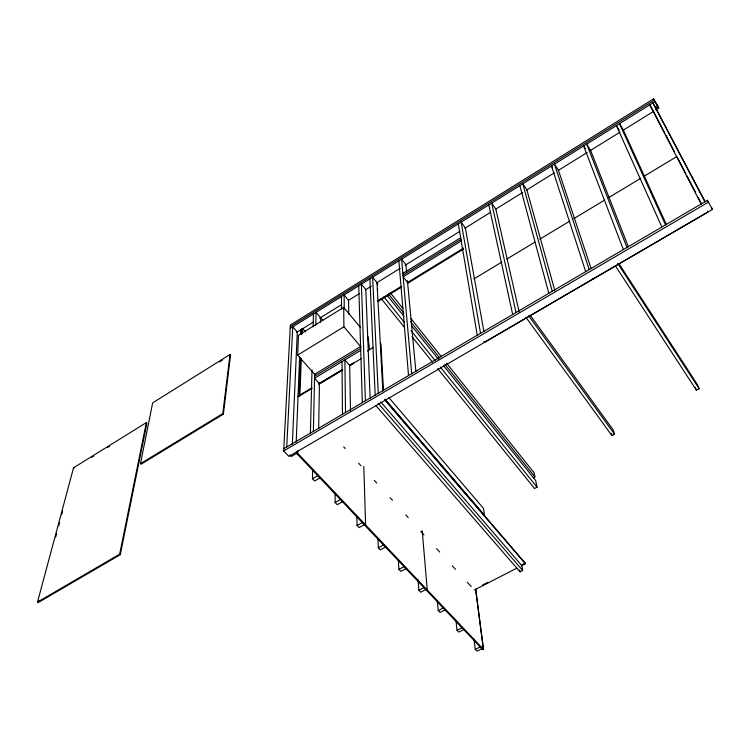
<?xml version="1.0" encoding="UTF-8"?>
<svg xmlns="http://www.w3.org/2000/svg" width="750" height="750" viewBox="0 0 750 750"><rect width="100%" height="100%" fill="white"/><g stroke="black" fill="none" stroke-linecap="round" stroke-linejoin="round"><path stroke-width="1.12" d="M318.675 428.756L319.444 383.137M320.475 322.312L320.55 317.634M313.369 431.344L314.653 374.184M315.759 325.191L316.05 312.356L322.828 320.297M320.419 477.684L314.616 480.994L312.459 478.734L312.666 469.453M310.387 433.097L312.009 370.031M313.116 326.822L313.444 313.978M475.725 589.266L483.497 649.369L482.794 649.716L296.887 453.684L296.981 451.35M299.128 396.478L300.637 357.947M301.556 334.594L301.781 328.753M483.497 649.369L297.656 453.234L297.75 450.9M299.859 396.038L301.294 358.688M302.278 333.009L302.456 328.341L305.531 331.866M296.194 442.059L299.644 356.766M300.534 334.584L300.722 329.906L302.016 331.388M315.122 374.784L297.638 355.116L298.481 335.316L343.697 307.378L360.591 327.628M292.322 444.281L297.3 332.034L292.753 326.841L286.734 446.972M711.506 207.553L712.5 209.438L288.919 456.412L283.678 450.928L290.363 325.041L653.606 98.841L658.078 106.762L656.081 108M223.378 414.159L222.806 413.578L229.997 354.516L152.662 402.863L140.475 463.669L141.056 464.213L223.378 414.159L230.522 355.078L229.997 354.516M120.281 554.7L146.897 423.141L146.353 422.616L73.566 467.766L37.5 602.091L38.138 602.597L120.281 554.7L119.653 554.156L146.353 422.616M38.138 602.597L38.747 600.337M55.669 537.122L56.578 533.738M58.697 525.834L59.597 522.45M61.716 514.547L62.625 511.163M219.619 361.894L222.591 360.038M290.278 326.737L654.328 100.209M290.184 328.434L655.059 101.588L653.606 98.841M655.35 106.622L657.347 105.384L658.809 108.15L655.828 109.997M91.809 457.284L93.778 456.066M107.55 447.525L109.519 446.306M296.447 332.559L313.641 321.909M319.603 318.216L341.494 304.669M348.45 300.356L359.391 293.578M365.363 289.884L371.334 286.181M376.303 283.106L400.181 268.322M405.15 265.238L459.862 231.356M464.841 228.272L490.697 212.259M495.675 209.175L522.534 192.544M526.509 190.078L554.363 172.828M558.337 170.372L587.184 152.503M590.175 150.656L620.016 132.169M622.997 130.322L653.831 111.225M402.863 273.422L460.669 237.741M403.012 275.1L460.941 239.372M461.222 241.003L403.163 276.788L407.597 282.441M377.213 301.088L401.147 286.397M407.137 282.722L463.566 248.081M377.719 301.706L401.644 287.025M407.634 283.35L463.472 249.094M297.638 355.116L343.912 326.784L343.697 307.378M140.475 463.669L222.806 413.578M314.653 374.259L360.6 346.537M473.906 278.925L501.881 262.05M506.869 259.041L534.844 242.166M539.841 239.156L569.812 221.081M573.806 218.672L604.763 200.006M608.756 197.597L640.697 178.331M643.697 176.522L676.641 156.656M314.616 376.209L360.656 348.459M360.722 350.381L314.569 378.178L319.434 383.644L342.469 369.834M367.416 350.925L373.35 347.362M298.05 396.141L311.906 387.834M318.844 383.672L341.616 370.022M349.537 365.269L353.494 362.897L353.512 363.544L349.547 365.916M349.472 365.634L361.491 358.425M298.022 396.806L311.972 388.444M318.834 384.328L342.844 369.938M283.8 448.688L707.362 200.334L712.5 209.438M283.678 450.928L708.347 202.2L707.362 200.334M37.5 602.091L119.653 554.156M297.113 453.094L291.253 456.506L289.772 454.95M296.887 453.684L297.656 453.234M312.459 478.734L318.263 475.416M342.956 501.469L337.219 504.684L335.128 502.5L340.875 499.275M364.781 524.494L359.091 527.616L357.066 525.497L362.766 522.366M364.838 525.337L365.587 524.925L363.816 466.472M385.912 546.788L380.278 549.825L378.319 547.781L383.962 544.725M533.278 477.778L534.919 476.887L534.066 472.706L446.597 363.206M525.928 317.316L611.925 435.562L614.513 434.175L613.284 430.087L530.494 315.684M615.478 265.969L696.413 390.216L699.113 388.762L697.491 384.778L619.172 264.009M443.531 365.634L535.659 480.506L537.028 487.2L534.534 488.531L437.7 368.578M406.388 568.387L400.809 571.35L398.916 569.363L404.503 566.391M426.244 589.331L420.712 592.219L418.875 590.288L424.406 587.4M426.525 590.391L427.256 590.006L422.231 530.803M482.569 585.019L487.772 582.347M522.103 564.703L525.225 563.1L385.406 400.097M474.328 589.997L517.022 568.078M521.184 565.941L525.347 563.794L525.225 563.1M445.491 609.647L440.016 612.45L438.234 610.584L443.719 607.772M376.012 405.712L520.069 571.856L522.703 570.506L521.841 565.603L380.925 402.075M464.175 629.363L458.756 632.091L457.022 630.272L462.45 627.534M475.603 589.219L483.206 648.047L476.944 651.159L475.256 649.397L480.487 646.8M73.566 467.766L74.109 468.263M343.678 446.831L345.244 448.556M358.631 463.219L360.994 465.806M374.372 480.469L376.734 483.056M390.113 497.719L392.475 500.306M405.853 514.969L408.216 517.556M420.806 531.356L423.956 534.797M436.547 548.597L439.697 552.047M452.297 565.847L455.438 569.297M467.25 582.234L471.188 586.547M378.084 403.163L522.703 570.506M385.012 399.169L484.519 515.212L483.516 508.434L388.772 397.5M384.684 399.872L525.347 563.794M343.912 326.784L361.059 347.081M380.278 343.2L380.944 344.016L383.503 390.647M381.216 298.603L404.691 327.684M412.031 336.769L432.572 362.213M377.325 288.75L377.822 289.369M383.916 296.944L404.428 322.434M411.028 330.628L435.197 360.666M440.325 367.041L537.028 487.2M387.234 295.434L404.053 316.406M411.366 325.519L438.412 359.25M390.469 292.95L402.853 308.456M410.878 318.497L441.488 356.822M388.528 294.028L403.903 313.228M410.494 321.459L439.772 358.031M444.891 364.434L534.919 476.887M483.872 341.588L484.416 342.281L708.122 211.838L707.653 211.031M528.647 315.722L614.513 434.175M592.284 278.334L592.791 279.084M552.619 167.747L551.475 165.984L585.712 271.659M617.691 263.316L699.113 388.762M585.337 148.669L583.65 145.978L623.381 249.572M619.163 130.191L616.416 125.606L661.856 227.016M653.55 111.403L649.791 104.859L701.147 203.981M655.059 101.588L658.809 108.15M705.206 201.741L652.95 102.9L704.869 201.797M654.094 112.444L664.875 133.228M665.953 135.309L674.578 151.931M677.269 157.134L685.903 173.756M686.981 175.838L695.606 192.469M698.297 197.662L701.531 203.897M666.384 224.494L623.362 130.097L619.519 123.684L665.503 224.878M695.203 387.225L696.413 390.216M628.369 246.769L590.616 150.375L586.697 144.084L626.953 247.481M591.131 268.594L558.459 170.297L554.466 164.128L589.219 269.606M611.325 433.519L611.925 435.562M554.963 291.094L526.875 189.853L522.806 183.806L552.253 291.281M519.862 185.634L548.822 293.287M519.188 312.131L495.844 209.072L491.7 203.147L516.038 312.516M488.812 204.947L512.681 314.484M483.891 331.528L465.356 227.953L461.147 222.141L480.553 333.319M519.731 569.897L520.069 571.856M458.306 223.912L477.262 335.25M367.941 336.431L369.628 349.706M473.991 639L475.256 649.397M456.019 620.991L457.022 630.272M437.362 601.247L438.234 610.584M406.594 271.716L405.947 264.75L401.606 259.163L411.703 373.697M407.438 280.744L415.884 371.55M398.869 260.869L408.534 375.544M418.069 579.844L418.875 590.288M398.353 560.044L398.916 569.363M377.597 285.319L377.494 283.284L372.6 277.2L378.281 393.291M376.997 282.675L382.866 390.984M369.909 278.869L375.178 395.109M377.934 538.434L378.319 547.781M370.134 398.447L365.822 289.594L361.406 284.156L365.409 400.837M358.734 285.825L362.325 402.638M356.859 516.141L357.066 525.497M348.788 314.297L348.534 300.3L344.091 294.928L344.259 308.878M350.484 411.197L349.688 365.503L344.878 359.925L345.516 412.5M341.438 296.569L341.55 309.375M342.009 361.65L342.469 414.281M335.119 493.125L335.128 502.5"/></g></svg>
